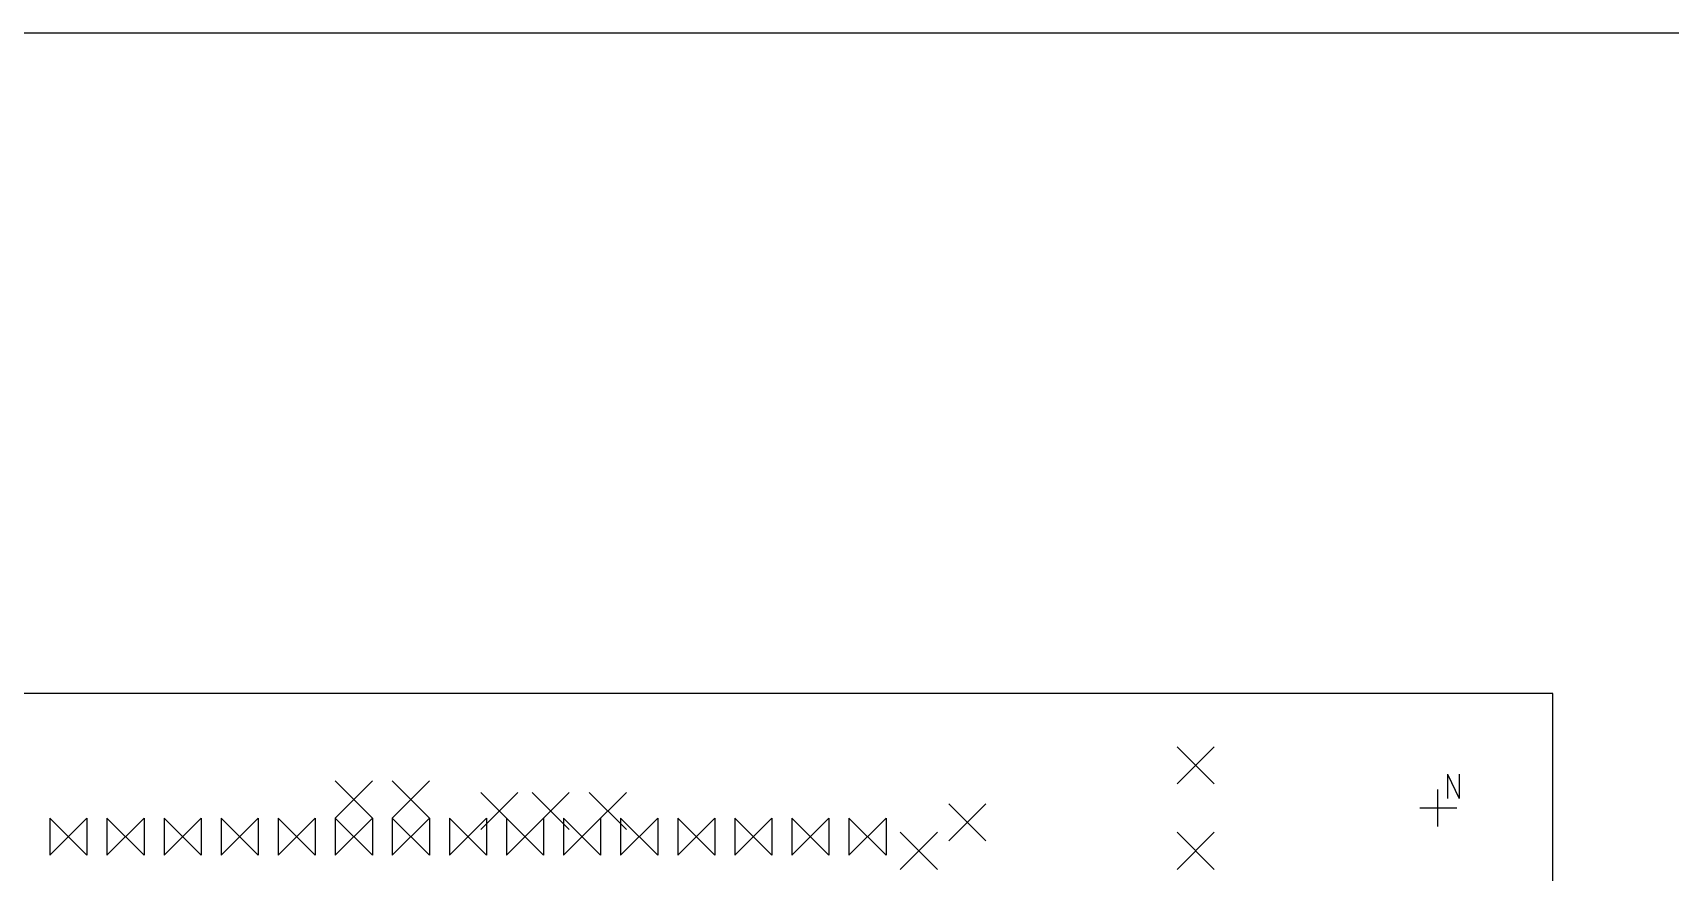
# Model space of a CAD drawing. Extents: x 11.9 to 28.1, y 10.8 to 21.2.
# Drawn here: x 20.785 to 23.654, y 19.728 to 21.199 of the extents above; entities that cross this region are included whole.
import ezdxf

# ---------------------------------------------------------------- set-up
doc = ezdxf.new("R2010")
doc.units = 0
doc.header["$MEASUREMENT"] = 0
doc.layers.add('LAYNR1', color=2, linetype='Continuous')

msp = doc.modelspace()

# ---------------------------------------------------------------- linework, layer by layer
at = {"layer": 'LAYNR1', "color": 7}
for points in [[(11.892, 21.199), (28.093, 21.199)], [(23.448, 20.041), (13.097, 20.041)], [(23.448, 14.641), (23.448, 20.041)], [(22.79, 19.883), (22.855, 19.948)], [(22.79, 19.948), (22.855, 19.883)], [(21.315, 19.823), (21.38, 19.888)], [(21.315, 19.888), (21.38, 19.823)], [(21.415, 19.823), (21.48, 19.888)], [(21.415, 19.888), (21.48, 19.823)], [(23.264, 19.9), (23.264, 19.857)], [(23.264, 19.9), (23.284, 19.857)], [(23.284, 19.9), (23.284, 19.857)], [(21.57, 19.803), (21.635, 19.868)], [(21.57, 19.868), (21.635, 19.803)], [(21.66, 19.803), (21.725, 19.868)], [(21.66, 19.868), (21.725, 19.803)], [(21.76, 19.803), (21.825, 19.868)], [(21.76, 19.868), (21.825, 19.803)], [(23.247, 19.808), (23.247, 19.873)], [(22.39, 19.783), (22.455, 19.848)], [(22.39, 19.848), (22.455, 19.783)], [(23.215, 19.841), (23.28, 19.841)], [(20.815, 19.758), (20.88, 19.823)], [(20.88, 19.758), (20.815, 19.823)], [(20.815, 19.823), (20.815, 19.758)], [(20.88, 19.823), (20.88, 19.758)], [(20.915, 19.758), (20.98, 19.823)], [(20.98, 19.758), (20.915, 19.823)], [(20.915, 19.823), (20.915, 19.758)], [(20.98, 19.823), (20.98, 19.758)], [(21.015, 19.758), (21.08, 19.823)], [(21.08, 19.758), (21.015, 19.823)], [(21.015, 19.823), (21.015, 19.758)], [(21.08, 19.823), (21.08, 19.758)], [(21.115, 19.758), (21.18, 19.823)], [(21.18, 19.758), (21.115, 19.823)], [(21.115, 19.823), (21.115, 19.758)], [(21.18, 19.823), (21.18, 19.758)], [(21.215, 19.758), (21.28, 19.823)], [(21.28, 19.758), (21.215, 19.823)], [(21.215, 19.823), (21.215, 19.758)], [(21.28, 19.823), (21.28, 19.758)], [(21.315, 19.758), (21.38, 19.823)], [(21.38, 19.758), (21.315, 19.823)], [(21.315, 19.823), (21.315, 19.758)], [(21.38, 19.823), (21.38, 19.758)], [(21.415, 19.758), (21.48, 19.823)], [(21.48, 19.758), (21.415, 19.823)], [(21.415, 19.823), (21.415, 19.758)], [(21.48, 19.823), (21.48, 19.758)], [(21.515, 19.758), (21.58, 19.823)], [(21.58, 19.758), (21.515, 19.823)], [(21.515, 19.823), (21.515, 19.758)], [(21.58, 19.823), (21.58, 19.758)], [(21.615, 19.758), (21.68, 19.823)], [(21.68, 19.758), (21.615, 19.823)], [(21.615, 19.823), (21.615, 19.758)], [(21.68, 19.823), (21.68, 19.758)], [(21.715, 19.758), (21.78, 19.823)], [(21.78, 19.758), (21.715, 19.823)], [(21.715, 19.823), (21.715, 19.758)], [(21.78, 19.823), (21.78, 19.758)], [(21.815, 19.758), (21.88, 19.823)], [(21.88, 19.758), (21.815, 19.823)], [(21.815, 19.823), (21.815, 19.758)], [(21.88, 19.823), (21.88, 19.758)], [(21.915, 19.758), (21.98, 19.823)], [(21.98, 19.758), (21.915, 19.823)], [(21.915, 19.823), (21.915, 19.758)], [(21.98, 19.823), (21.98, 19.758)], [(22.015, 19.758), (22.08, 19.823)], [(22.08, 19.758), (22.015, 19.823)], [(22.015, 19.823), (22.015, 19.758)], [(22.08, 19.823), (22.08, 19.758)], [(22.115, 19.758), (22.18, 19.823)], [(22.18, 19.758), (22.115, 19.823)], [(22.115, 19.823), (22.115, 19.758)], [(22.18, 19.823), (22.18, 19.758)], [(22.215, 19.758), (22.28, 19.823)], [(22.28, 19.758), (22.215, 19.823)], [(22.215, 19.823), (22.215, 19.758)], [(22.28, 19.823), (22.28, 19.758)], [(22.305, 19.733), (22.37, 19.798)], [(22.305, 19.798), (22.37, 19.733)], [(22.79, 19.733), (22.855, 19.798)], [(22.79, 19.798), (22.855, 19.733)]]:
    msp.add_lwpolyline(points, dxfattribs=at)

doc.saveas('drawing.dxf')
